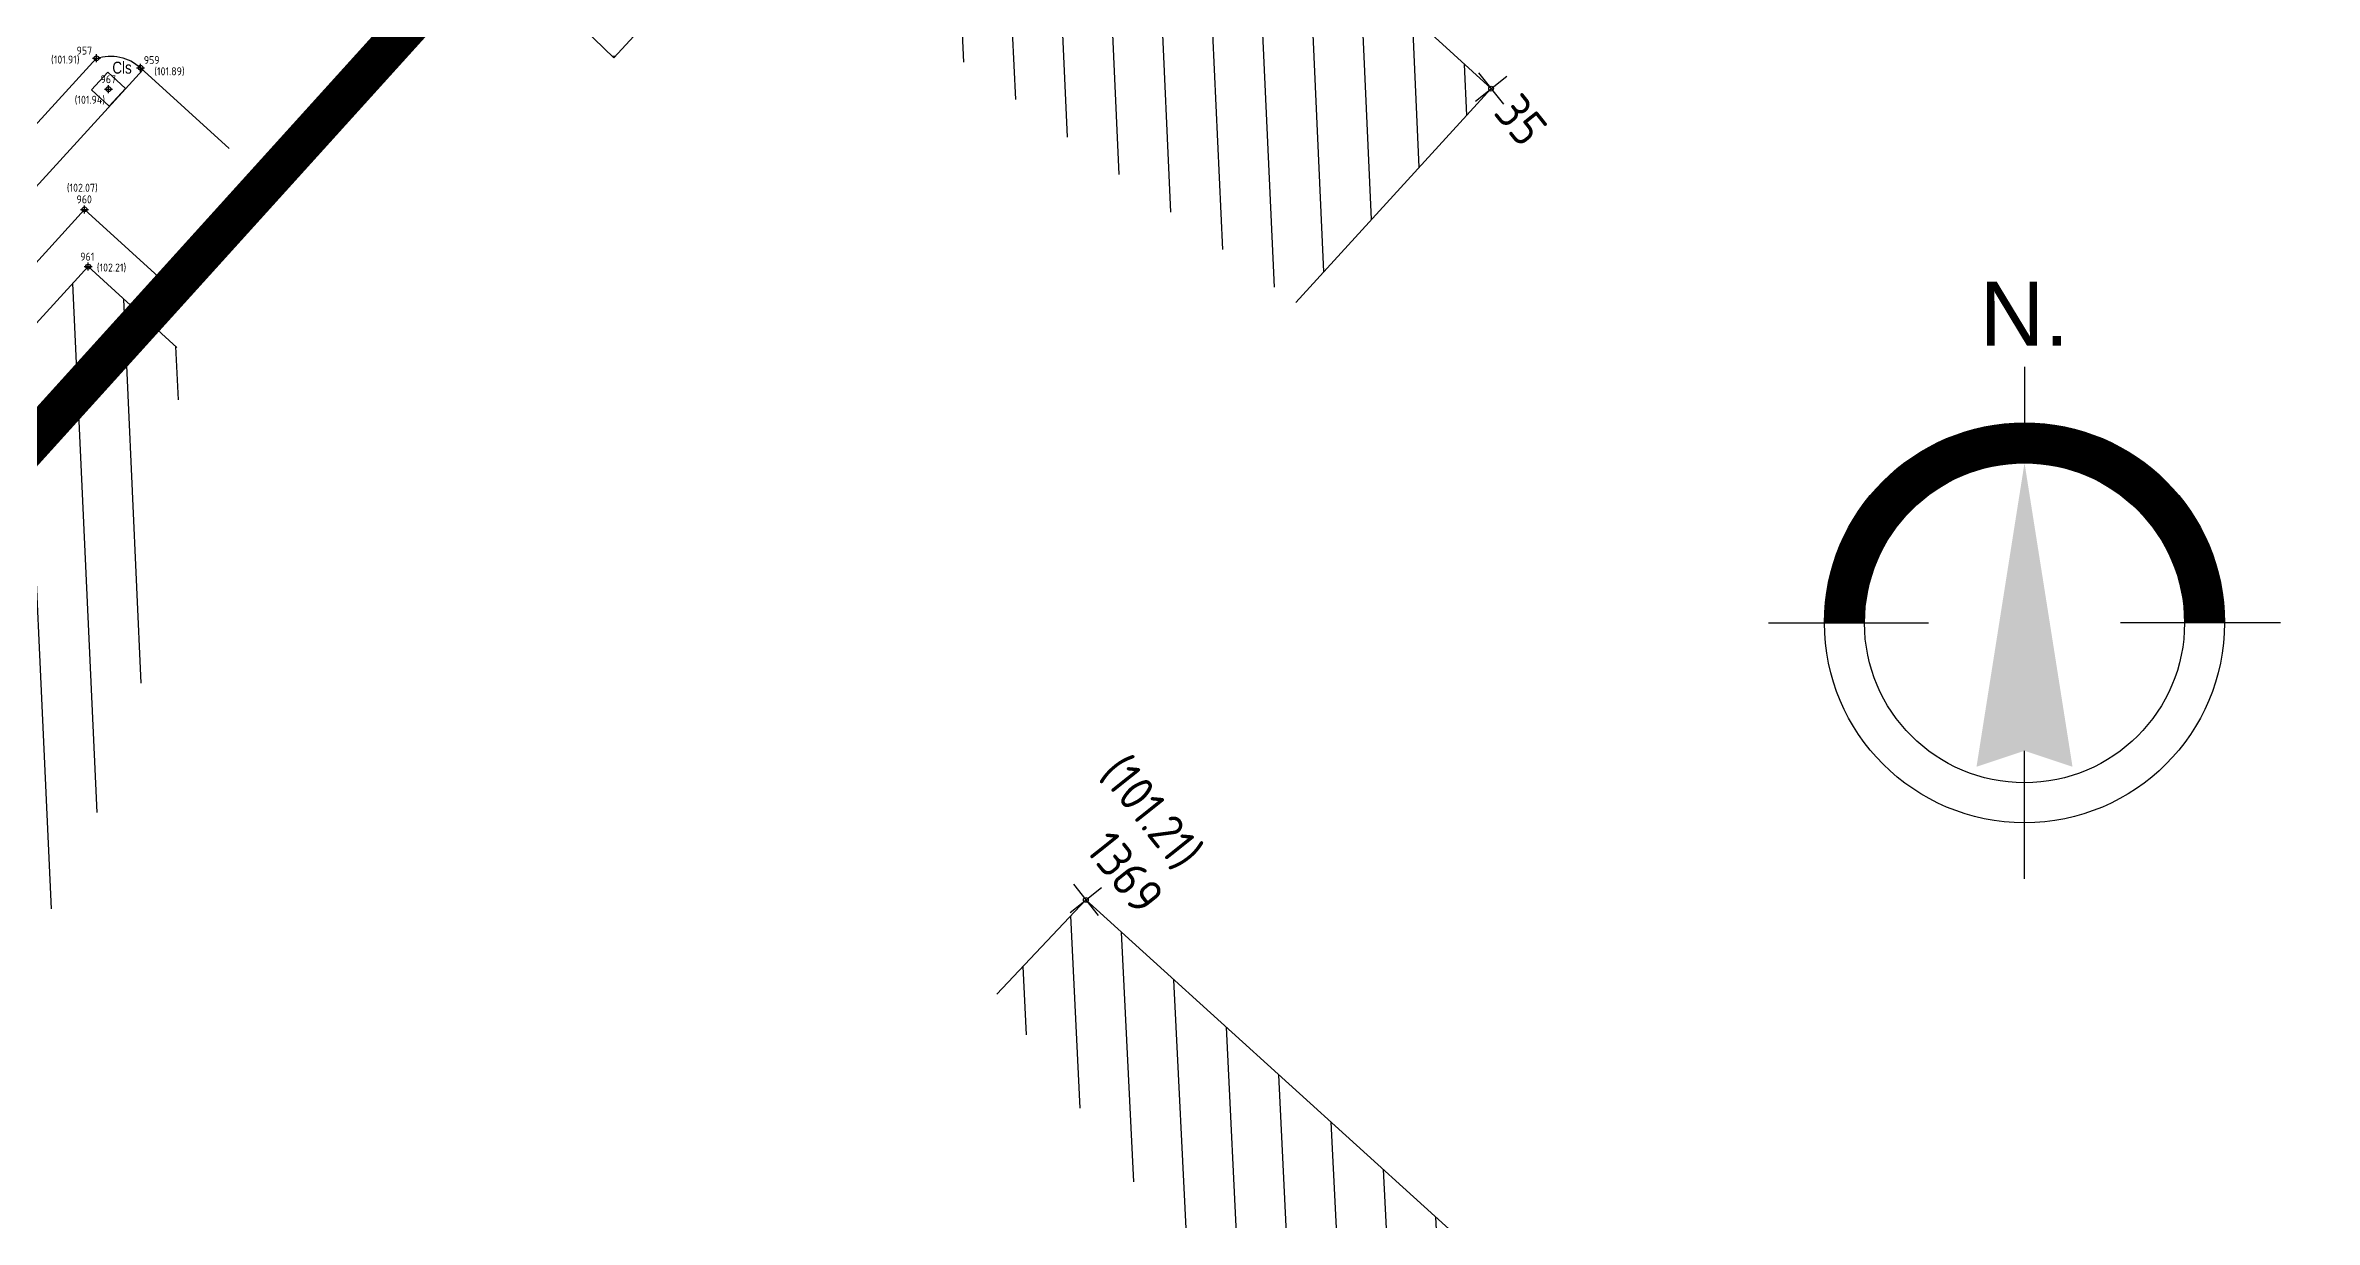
# Model space of a CAD drawing. Extents: x 9555 to 11275, y -8412 to -6382.
# Drawn here: x 10115.8 to 10172.5, y -8092.5 to -8063.1 of the extents above; entities that cross this region are included whole.
import ezdxf
from ezdxf.enums import TextEntityAlignment as Align

# ---------------------------------------------------------------- set-up
doc = ezdxf.new("R2010")
doc.units = 0
doc.header["$MEASUREMENT"] = 0
doc.header["$XCLIPFRAME"] = 2
doc.header["$PDMODE"] = 33
doc.header["$PDSIZE"] = 0.12
doc.linetypes.add('TRATTEGGIATA', pattern=[0.75, 0.5, -0.25])
doc.layers.get('0').update_dxf_attribs({"color": 53, "lineweight": 50})
for name, color, linetype in [('02_CAT', 7, 'Continuous'), ('GE_9632-NOME_P', 8, 'Continuous'), ('GE_9632-PUNTI', 8, 'Continuous'), ('GE_9632-QUOTE_P', 8, 'Continuous'), ('GE_9632-SIMBOLI', 8, 'Continuous'), ('GEI-Nome_P', 6, 'Continuous'), ('GEI-Punti', 7, 'Continuous'), ('Gei-Punti_3D', 3, 'Continuous'), ('GEI-Quote_P', 3, 'Continuous'), ('GEI-Simboli', 6, 'Continuous'), ('Immagine', 181, 'Continuous'), ('Ril-Fabbr-Camminamento', 4, 'Continuous'), ('Ril-Fabbr_Retino', 8, 'Continuous'), ('Ril-Strada', 4, 'Continuous'), ('Ril-Strada_Marciapiede', 4, 'Continuous'), ('Ril-Tomb_CEMENTO-Cls', 5, 'Continuous'), ('Tav', 2, 'Continuous')]:
    doc.layers.add(name, color=color, linetype=linetype)
doc.layers.add('Ril-Fabbr', color=9, linetype='Continuous', lineweight=30)
doc.layers.add('x Area Rilievo', color=1, linetype='Continuous', lineweight=15)
doc.styles.add('Arial', font='arial.ttf')
doc.styles.add('HELVLA', font='helvl', dxfattribs={"width": 0.8})
doc.styles.get("Standard").update_dxf_attribs({"font": 'isocp.shx'})
picture_1 = doc.add_image_def('image2.png', size_in_pixel=(4950, 3510))
picture_2 = doc.add_image_def('image3.png', size_in_pixel=(3510, 4950))

# ---------------------------------------------------------------- blocks, each defined once
blk = doc.blocks.new('-Fgl. 957E Estratto Foglio Intero_PostFR2')
at = {"layer": 'Immagine'}
image = blk.add_image(picture_1, insert=(9917.284, -8422.509), size_in_units=(838.183, 594.348), rotation=0.00109, dxfattribs=at)
image.set_boundary_path([(308.756, 193.629), (4680.161, 3410.458)])
image.dxf.flags = 15
blk = doc.blocks.new('-Fgl. 958 Estratto Foglio Intero_PostFR3')
at = {"layer": 'Immagine'}
image = blk.add_image(picture_2, insert=(9716.786, -8308.175), size_in_units=(1485.814, 2095.379), rotation=-0.001044, dxfattribs=at)
image.set_boundary_path([(486.986, 415.0435), (2987.88, 4584.8433)])
image.dxf.flags = 15
blk = doc.blocks.new('- Fogli_Unione (Estratti_20043_SpostatoComeAll.957E_SuRIL_PostFR1-FR2-FR3 (2021-02-08)')
for name in ['-Fgl. 958 Estratto Foglio Intero_PostFR3', '-Fgl. 957E Estratto Foglio Intero_PostFR2']:
    blk.add_blockref(name, (0, 0))
blk = doc.blocks.new('2493-1_PostFRAZ')
at = {"layer": '02_CAT'}
blk.add_blockref('- Fogli_Unione (Estratti_20043_SpostatoComeAll.957E_SuRIL_PostFR1-FR2-FR3 (2021-02-08)', (2.401, 6.764), dxfattribs=at)

msp = doc.modelspace()

# ---------------------------------------------------------------- hatches: boundary and pattern name
at = {"layer": 'Ril-Fabbr_Retino'}
h = msp.add_hatch(dxfattribs=at)
h.set_pattern_fill('ANSI31', color=256, scale=5, angle=317.3902, style=0)
h.set_pattern_definition([(2.390209, (26.48645, 46.70743), (-0.026065572, 0.624456232), [])])
h.paths.add_polyline_path([(10133.853, -8051.571), (10130.682, -8048.713), (10123.217, -8056.815), (10130.015, -8063.4), (10133.437, -8059.686), (10129.642, -8056.189)])
h = msp.add_hatch(dxfattribs=at)
h.set_pattern_fill('ANSI31', color=256, scale=10, angle=47.617114, style=0)
h.paths.add_polyline_path([(10151.944, -8064.173), (10140.191, -8053.452), (10134.102, -8060.127), (10147.065, -8069.521)])
h = msp.add_hatch(dxfattribs=at)
h.set_pattern_fill('ANSI31', color=256, scale=10, angle=47.617114, style=0)
edge = h.paths.add_edge_path()
edge.add_arc((10092.475, -8072.069), 26.657, 319.3273, 363.06)
edge.add_line((10119.094, -8070.646), (10116.878, -8068.624))
edge.add_line((10116.878, -8068.624), (10110.538, -8075.571))
edge.add_line((10110.538, -8075.571), (10109.798, -8074.895))
edge.add_line((10109.798, -8074.895), (10108.564, -8076.267))
edge.add_line((10108.564, -8076.267), (10109.295, -8076.934))
edge.add_line((10109.295, -8076.934), (10105.323, -8081.286))
edge.add_line((10105.323, -8081.286), (10111.219, -8086.657))
edge.add_line((10111.219, -8086.657), (10110.545, -8087.349))
edge.add_line((10110.545, -8087.349), (10112.693, -8089.442))
h = msp.add_hatch(dxfattribs=at)
h.set_pattern_fill('ANSI31', color=251, scale=10, angle=227.8179, style=0)
h.set_pattern_definition([(272.817891, (1107.4237, 1995.9194), (1.24848854, 0.06145206), [])])
h.paths.add_polyline_path([(10141.814, -8084.46), (10164.371, -8104.9), (10157.905, -8111.904), (10139.591, -8086.818)])

# ---------------------------------------------------------------- linework, layer by layer
at = {"layer": 'GE_9632-PUNTI'}
for p in [(10151.944, -8064.173), (10141.814, -8084.46)]:
    msp.add_point(p, dxfattribs=at)
at = {"layer": 'GE_9632-SIMBOLI'}
for p, q in [((10151.553, -8064.485), (10152.335, -8063.861)), ((10151.632, -8063.782), (10152.255, -8064.564)), ((10141.423, -8084.772), (10142.205, -8084.149)), ((10141.503, -8084.069), (10142.126, -8084.851))]:
    msp.add_line(p, q, dxfattribs=at)
at = {"layer": 'GEI-Punti'}
for p in [(10117.086, -8063.413), (10117.386, -8064.186), (10118.187, -8063.651), (10116.785, -8067.192), (10116.878, -8068.624)]:
    msp.add_point(p, dxfattribs=at)
at = {"layer": 'Gei-Punti_3D'}
for p in [(10117.086, -8063.413, 101.914), (10117.386, -8064.186, 101.94), (10118.187, -8063.651, 101.891), (10116.785, -8067.192, 102.071), (10116.878, -8068.624, 102.21)]:
    msp.add_point(p, dxfattribs=at)
at = {"layer": 'GEI-Simboli'}
for p, q in [((10116.987, -8063.413), (10117.186, -8063.413)), ((10117.086, -8063.513), (10117.086, -8063.313)), ((10118.187, -8063.751), (10118.187, -8063.551)), ((10117.386, -8064.287), (10117.386, -8064.087)), ((10118.087, -8063.651), (10118.287, -8063.651)), ((10117.286, -8064.186), (10117.486, -8064.186)), ((10116.685, -8067.192), (10116.885, -8067.192)), ((10116.785, -8067.292), (10116.785, -8067.092)), ((10116.778, -8068.624), (10116.978, -8068.624)), ((10116.878, -8068.724), (10116.878, -8068.524))]:
    msp.add_line(p, q, dxfattribs=at)
at = {"layer": 'Ril-Fabbr'}
for p, q in [((10141.814, -8084.46), (10139.591, -8086.818)), ((10164.371, -8104.9), (10141.814, -8084.46))]:
    msp.add_line(p, q, dxfattribs=at)
msp.add_lwpolyline([(10123.217, -8056.815), (10130.682, -8048.713), (10133.853, -8051.571), (10129.642, -8056.189), (10133.437, -8059.686), (10130.015, -8063.4)], close=True, dxfattribs=at)
for points in [[(10147.065, -8069.521), (10151.944, -8064.173), (10140.191, -8053.452), (10134.102, -8060.127)], [(10112.693, -8089.442), (10110.545, -8087.349), (10111.219, -8086.657), (10105.323, -8081.286), (10116.878, -8068.624), (10119.094, -8070.646)]]:
    msp.add_lwpolyline(points, dxfattribs=at)
at = {"layer": 'Ril-Fabbr-Camminamento'}
msp.add_lwpolyline([(10109.798, -8074.895), (10116.785, -8067.192), (10119.001, -8069.214)], dxfattribs=at)
at = {"layer": 'Ril-Strada'}
msp.add_lwpolyline([(10111.739, -8069.275), (10117.086, -8063.413, -0.269621), (10118.187, -8063.651), (10120.403, -8065.673)], format="xyb", dxfattribs=at)
at = {"layer": 'Ril-Strada_Marciapiede'}
msp.add_line((10112.506, -8069.992), (10118.243, -8063.702), dxfattribs=at)
at = {"layer": 'Ril-Tomb_CEMENTO-Cls'}
msp.add_lwpolyline([(10116.962, -8064.206), (10117.366, -8063.762), (10117.809, -8064.167), (10117.405, -8064.61)], close=True, dxfattribs=at)
at = {"layer": 'Tav', "color": 7}
for p, q in [((10165.278, -8071.131), (10165.278, -8073.131)), ((10158.878, -8077.531), (10162.878, -8077.531)), ((10171.678, -8077.531), (10167.678, -8077.531)), ((10165.278, -8083.931), (10165.278, -8080.731))]:
    msp.add_line(p, q, dxfattribs=at)
at = {"layer": 'Tav', "color": 7, "const_width": 1}
msp.add_lwpolyline([(10169.778, -8077.531, 1), (10160.778, -8077.531, 1)], format="xyb", dxfattribs=at)
at = {"layer": 'Tav', "color": 7}
for radius in [5, 4]:
    msp.add_circle((10165.278, -8077.531), radius, dxfattribs=at)
for points in [[(10164.078, -8081.131), (10165.278, -8073.531), (10165.278, -8080.731)], [(10166.478, -8081.131), (10165.278, -8073.531), (10165.278, -8080.731)]]:
    msp.add_solid(points, dxfattribs=at)
at = {"layer": 'x Area Rilievo', "linetype": 'TRATTEGGIATA', "lineweight": 0, "ltscale": 10, "const_width": 1}
msp.add_lwpolyline([(10561.071, -7840.391), (10415.946, -7709.147), (10326.96, -7738.791), (10288.996, -7748.932), (10283.895, -7766.399), (10280.736, -7779.083), (10263.249, -7802.296), (10149.988, -7927.536), (10182.712, -7957.129), (10084.037, -8066.241), (10054.064, -8039.135), (10024.505, -8071.821), (10019.775, -8077.051), (10070.409, -8122.842), (10149.878, -8034.968), (10222.804, -8100.918), (10229.342, -8093.529), (10229.342, -8093.529), (10397.888, -7907.157), (10402.978, -7911.76), (10454.44, -7958.3)], close=True, dxfattribs=at)

# ---------------------------------------------------------------- block references
at = {"layer": '02_CAT'}
msp.add_blockref('2493-1_PostFRAZ', (0, 0), dxfattribs=at)

# ---------------------------------------------------------------- texts
at = {"layer": 'GE_9632-NOME_P'}
for s, p in [('35', (10151.978, -8064.783)), ('1369', (10141.778, -8083.211))]:
    msp.add_text(s, height=0.9, rotation=308.5578, dxfattribs=at).set_placement(p)
at = {"layer": 'GE_9632-QUOTE_P'}
msp.add_text('(101.21)', height=0.9, rotation=308.5578, dxfattribs=at).set_placement((10142.118, -8081.313))
at = {"layer": 'GEI-Nome_P'}
for s, p in [('957', (10116.587, -8063.321)), ('959', (10118.267, -8063.559)), ('967', (10117.186, -8064.037)), ('960', (10116.585, -8067.042)), ('961', (10116.678, -8068.474))]:
    msp.add_text(s, height=0.2, dxfattribs=at).set_placement(p)
at = {"layer": 'GEI-Quote_P'}
for s, p in [('(101.91)', (10115.949, -8063.547)), ('(101.89)', (10118.53, -8063.84)), ('(101.94)', (10116.54, -8064.551)), ('(102.07)', (10116.343, -8066.751)), ('(102.21)', (10117.093, -8068.747))]:
    msp.add_text(s, height=0.2, dxfattribs=at).set_placement(p)
at = {"layer": 'Ril-Tomb_CEMENTO-Cls', "style": 'HELVLA', "width": 0.8}
msp.add_text('Cls', height=0.3, dxfattribs=at).set_placement((10117.724, -8063.643), align=Align.MIDDLE)
at = {"layer": 'Tav', "color": 7, "style": 'Arial'}
msp.add_text('N.', height=1.6, dxfattribs=at).set_placement((10165.278, -8070.604), align=Align.CENTER)

doc.saveas('drawing.dxf')
